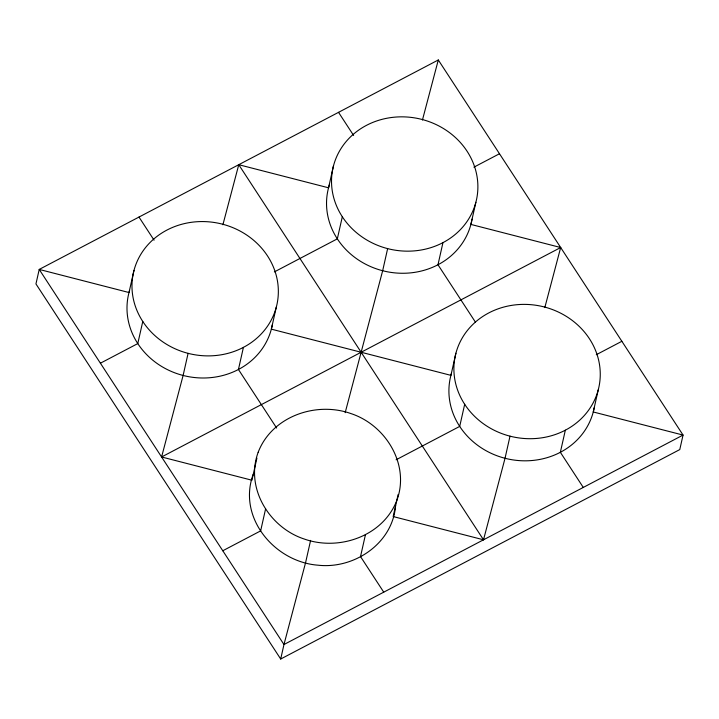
<?xml version="1.0" encoding="UTF-8"?>
<svg xmlns="http://www.w3.org/2000/svg" width="719" height="719" viewBox="0 0 719 719"><rect width="100%" height="100%" fill="white"/><g stroke="black" fill="none" stroke-linecap="round" stroke-linejoin="round"><path stroke-width="1.08" d="M253.196 474.369C237.288 517.599 274.676 561.881 317.933 565.188C354.287 569.304 392.916 543.321 395.594 505.358M133.986 270.416L129.007 292.534L39.221 269.427L35.95 283.933L280.698 659.026L679.779 449.573L683.05 435.067L438.302 59.974L39.221 269.427L283.969 644.53L280.698 659.026M142.775 321.474L137.787 343.583L100.408 363.203M188.099 353.344L183.111 375.462L161.595 456.978L251.929 480.22L256.917 458.111M243.417 347.367L238.438 369.476L276.644 428.03M276.33 307.04A73.491 66.822 12.7 0 1 154.801 335.53A73.491 66.822 12.7 0 1 184.352 223.609A73.491 66.822 12.7 0 1 276.33 307.04L271.342 329.149L450.921 375.354L455.909 353.236M333.526 165.685L328.547 187.803L238.762 164.705L222.899 224.768M265.626 508.764L260.646 530.883L222.782 550.754M342.316 216.743L337.328 238.852L274.37 271.899M310.608 540.391L305.62 562.51L283.969 644.53L683.05 435.067L593.265 411.969L598.244 389.86A73.491 66.822 12.7 0 0 506.266 306.429A73.491 66.822 12.7 0 0 476.715 418.35A73.491 66.822 12.7 0 0 598.244 389.86M387.64 248.612L382.661 270.73L345.174 412.688M365.504 534.46L360.516 556.578L383.739 592.159M442.958 242.636L437.979 264.754L475.385 322.076M398.155 494.447L393.176 516.557L483.51 539.798L505.035 458.282L510.014 436.163M475.87 202.309A73.491 66.822 12.7 0 1 354.341 230.808A73.491 66.822 12.7 0 1 383.892 118.887A73.491 66.822 12.7 0 1 475.87 202.309L470.891 224.418L560.676 247.525L544.813 307.588M464.69 404.294L459.702 426.403L396.106 459.783M565.341 430.187L560.353 452.296L583.28 487.437M422.439 120.037L438.302 59.974M473.911 167.168L499.489 153.749M161.595 456.978L560.676 247.525M596.285 354.719L621.863 341.291M338.532 112.335L353.613 135.451M238.762 164.705L483.51 539.798M138.992 217.066L154.073 240.182M272.303 324.907A73.491 66.822 12.7 0 1 184.28 375.749A73.491 66.822 12.7 0 1 129.6 290.44M472.041 219.097A73.491 66.822 12.7 0 1 383.829 271.018A73.491 66.822 12.7 0 1 329.464 184.666M594.218 407.727A73.491 66.822 12.7 0 1 506.194 458.569A73.491 66.822 12.7 0 1 451.514 373.26M258.175 452.251C244.954 487.967 269.373 527.602 304.173 538.998C339.08 551.419 383.128 536.158 396.888 500.298C410.118 464.582 385.69 424.956 350.899 413.56C315.992 401.139 271.935 416.391 258.175 452.251"/></g></svg>
